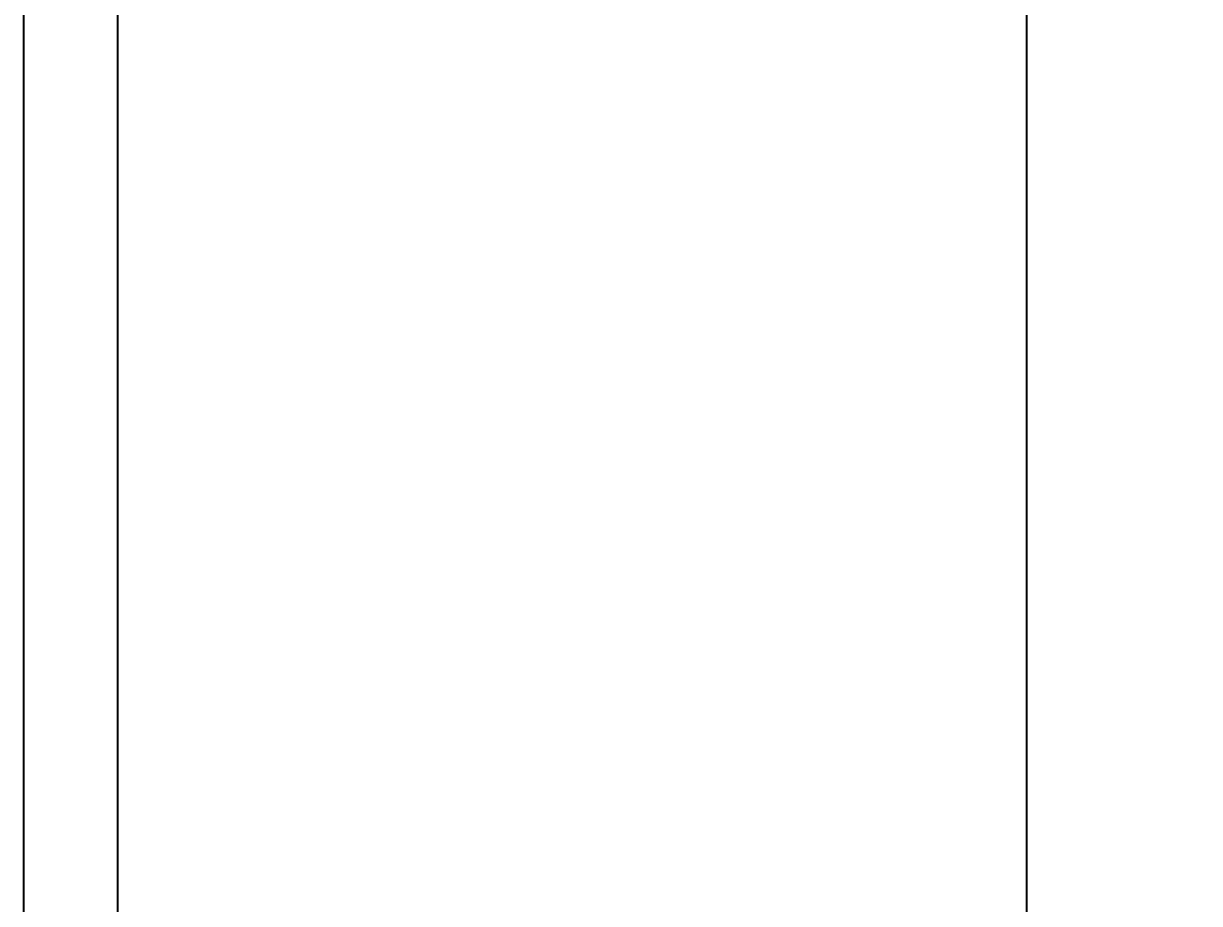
# Model space of a CAD drawing. Header units: inches. Extents: x 129892 to 140765, y 18172 to 24435.
# Drawn here: x 132175.2 to 132337.1, y 22338 to 22459.1 of the extents above; entities that cross this region are included whole.
import ezdxf

# ---------------------------------------------------------------- set-up
doc = ezdxf.new("R2010")
doc.units = ezdxf.units.IN
doc.header["$MEASUREMENT"] = 0
doc.header["$PDMODE"] = 66
doc.linetypes.add('DASHED2', pattern=[9.525, 6.35, -3.175])
doc.styles.add('EXCELSIOR', font='dim.shx', dxfattribs={"height": 45})
doc.dimstyles.new('EXCELSIOR', dxfattribs={"dimtxt": 50, "dimasz": 15, "dimexe": 20, "dimexo": 20, "dimgap": 10, "dimtad": 1, "dimdec": 0, "dimtxsty": 'EXCELSIOR', "dimblk": 'OBLIQUE', "dimcen": 2.5, "dimclrd": 1, "dimclre": 1, "dimclrt": 1, "dimadec": 0, "dimazin": 0, "dimtfac": 1, "dimtdec": 0, "dimtofl": 0, "dimtmove": 0, "dimatfit": 3, "dimfxl": 0, "dimlwd": 25, "dimarcsym": 0})

# ---------------------------------------------------------------- blocks, each defined once
blk = doc.blocks.new('_OBLIQUE')
at = {"color": 0, "linetype": 'ByBlock'}
blk.add_line((-0.5, -0.5), (0.5, 0.5), dxfattribs=at)
blk = doc.blocks.new('*D167')
at = {"color": 1, "lineweight": -2}
for p, q in [((132208.23, 22568.59), (132333.29, 22568.59)), ((132208.23, 21835.59), (132333.29, 21835.59))]:
    blk.add_line(p, q, dxfattribs=at)
at = {"color": 1, "lineweight": 25}
blk.add_line((132313.29, 22568.59), (132313.29, 21835.59), dxfattribs=at)
at = {"layer": 'Defpoints', "color": 0}
for p in [(132188.23, 22568.59), (132188.23, 21835.59), (132313.29, 21835.59)]:
    blk.add_point(p, dxfattribs=at)
at = {"color": 1, "lineweight": 25, "xscale": 15, "yscale": 15, "zscale": 15}
for p, rotation in [((132313.29, 22568.59), 90), ((132313.29, 21835.59), 270)]:
    blk.add_blockref('_OBLIQUE', p, dxfattribs=dict(at, rotation=rotation))
at = {"color": 1, "insert": (132280.79, 22202.09), "char_height": 45, "attachment_point": 5, "rotation": 90, "style": 'EXCELSIOR'}
blk.add_mtext('733', dxfattribs=at)

msp = doc.modelspace()

# ---------------------------------------------------------------- linework, layer by layer
msp.add_lwpolyline([(132175.23, 22568.59), (132175.23, 21835.59), (132188.23, 21835.59), (132188.23, 22568.59)], close=True)
at = {"color": 253, "linetype": 'DASHED2'}
msp.add_arc((132148.51, 22518.51), 694.3, 273.47835, 3.09467, dxfattribs=at)

# ---------------------------------------------------------------- dimensions: what is measured, and where the dimension line sits
dim = msp.add_linear_dim(base=(132313.29, 21835.59), p1=(132188.23, 22568.59), p2=(132188.23, 21835.59), angle=90, dimstyle='EXCELSIOR')
dim.commit()
dim.dimension.update_dxf_attribs({"geometry": '*D167', "text_midpoint": (132280.79, 22202.09)})

doc.saveas('drawing.dxf')
